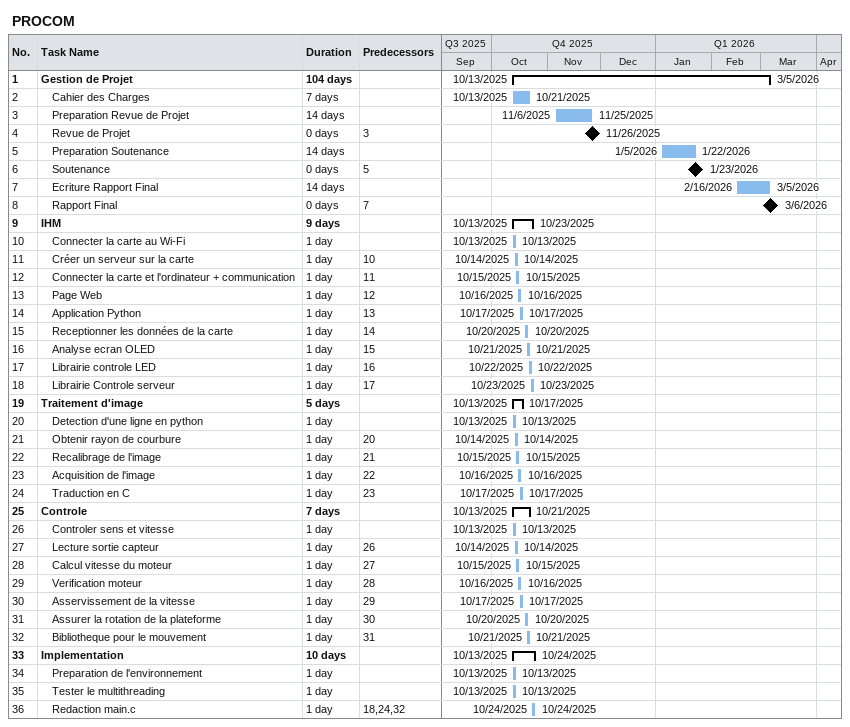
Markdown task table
PROCOM

| ID | Level | Task | Duration | Start | Finish | Predecessors |
|---|---|---|---|---|---|---|
| 1 | 1 | **Gestion de Projet** | 104d | 2025-10-13 | 2026-03-05 |  |
| 2 | 2 | Cahier des Charges | 7d | 2025-10-13 | 2025-10-21 |  |
| 3 | 2 | Preparation Revue de Projet | 14d | 2025-11-06 | 2025-11-25 |  |
| 4 | 2 | Revue de Projet | 0d | 2025-11-26 | 2025-11-26 | 3 |
| 5 | 2 | Preparation Soutenance | 14d | 2026-01-05 | 2026-01-22 |  |
| 6 | 2 | Soutenance | 0d | 2026-01-23 | 2026-01-23 | 5 |
| 7 | 2 | Ecriture Rapport Final | 14d | 2026-02-16 | 2026-03-05 |  |
| 8 | 2 | Rapport Final | 0d | 2026-03-06 | 2026-03-06 | 7 |
| 9 | 1 | **IHM** | 9d | 2025-10-13 | 2025-10-23 |  |
| 10 | 2 | Connecter la carte au Wi-Fi | 1d | 2025-10-13 | 2025-10-13 |  |
| 11 | 2 | Créer un serveur sur la carte | 1d | 2025-10-14 | 2025-10-14 | 10 |
| 12 | 2 | Connecter la carte et l'ordinateur + communication | 1d | 2025-10-15 | 2025-10-15 | 11 |
| 13 | 2 | Page Web | 1d | 2025-10-16 | 2025-10-16 | 12 |
| 14 | 2 | Application Python | 1d | 2025-10-17 | 2025-10-17 | 13 |
| 15 | 2 | Receptionner les données de la carte | 1d | 2025-10-20 | 2025-10-20 | 14 |
| 16 | 2 | Analyse ecran OLED | 1d | 2025-10-21 | 2025-10-21 | 15 |
| 17 | 2 | Librairie controle LED | 1d | 2025-10-22 | 2025-10-22 | 16 |
| 18 | 2 | Librairie Controle serveur | 1d | 2025-10-23 | 2025-10-23 | 17 |
| 19 | 1 | **Traitement d'image** | 5d | 2025-10-13 | 2025-10-17 |  |
| 20 | 2 | Detection d'une ligne en python | 1d | 2025-10-13 | 2025-10-13 |  |
| 21 | 2 | Obtenir rayon de courbure | 1d | 2025-10-14 | 2025-10-14 | 20 |
| 22 | 2 | Recalibrage de l'image | 1d | 2025-10-15 | 2025-10-15 | 21 |
| 23 | 2 | Acquisition de l'image | 1d | 2025-10-16 | 2025-10-16 | 22 |
| 24 | 2 | Traduction en C | 1d | 2025-10-17 | 2025-10-17 | 23 |
| 25 | 1 | **Controle** | 7d | 2025-10-13 | 2025-10-21 |  |
| 26 | 2 | Controler sens et vitesse | 1d | 2025-10-13 | 2025-10-13 |  |
| 27 | 2 | Lecture sortie capteur | 1d | 2025-10-14 | 2025-10-14 | 26 |
| 28 | 2 | Calcul vitesse du moteur | 1d | 2025-10-15 | 2025-10-15 | 27 |
| 29 | 2 | Verification moteur | 1d | 2025-10-16 | 2025-10-16 | 28 |
| 30 | 2 | Asservissement de la vitesse | 1d | 2025-10-17 | 2025-10-17 | 29 |
| 31 | 2 | Assurer la rotation de la plateforme | 1d | 2025-10-20 | 2025-10-20 | 30 |
| 32 | 2 | Bibliotheque pour le mouvement | 1d | 2025-10-21 | 2025-10-21 | 31 |
| 33 | 1 | **Implementation** | 10d | 2025-10-13 | 2025-10-24 |  |
| 34 | 2 | Preparation de l'environnement | 1d | 2025-10-13 | 2025-10-13 |  |
| 35 | 2 | Tester le multithreading | 1d | 2025-10-13 | 2025-10-13 |  |
| 36 | 2 | Redaction main.c | 1d | 2025-10-24 | 2025-10-24 | 18, 24, 32 |
